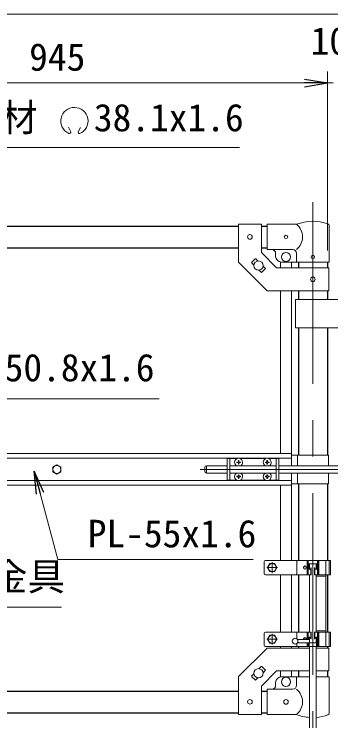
# Model space of a CAD drawing. Units: millimetres, scale not verified. Extents: x -4200 to 4200, y -2970 to 2970.
# Drawn here: x 690 to 1243, y -403 to 831 of the extents above; entities that cross this region are included whole.
import ezdxf
from ezdxf.enums import TextEntityAlignment as Align

# ---------------------------------------------------------------- set-up
doc = ezdxf.new("R2010")
doc.units = ezdxf.units.MM
doc.header["$LTSCALE"] = 10
doc.linetypes.add('USER1', pattern=[50.8, 31.75, -6.35, 6.35, -6.35])
doc.linetypes.add('USER3', pattern=[0.375, 0.25, -0.125])
for name, color, linetype, lineweight in [('0-1_D-BMK', 2, 'USER1', 13), ('0-2_D-STR1', 1, 'Continuous', 25), ('0-3_D-STR3', 3, 'Continuous', 13), ('0-7_D-STR-DIM', 7, 'Continuous', 13), ('0-A_D-STR-TXT', 7, 'Continuous', 13)]:
    doc.layers.add(name, color=color, linetype=linetype, lineweight=lineweight)
doc.layers.add('0-8_0', color=7, linetype='Continuous')
doc.styles.add('ＭＳ ゴシック', font='')
doc.styles.get('ＭＳ ゴシック').set_extended_font_data('MS Gothic')

# ---------------------------------------------------------------- blocks, each defined once
blk = doc.blocks.new('_Open')
at = {"layer": '0-8_0'}
blk.add_line((-10, 1.667), (0, 0), dxfattribs=at)
blk.add_lwpolyline([(-10, -1.667), (0, 0), (-10, 0)], dxfattribs=at)

msp = doc.modelspace()

# ---------------------------------------------------------------- linework, layer by layer
at = {"layer": '0-1_D-BMK'}
for p, q in [((1211.59, 503.1), (1211.59, -435.29)), ((1014.52, 36.37), (1638.97, 36.37)), ((1150.09, -135.13), (1131.09, -135.13)), ((1140.59, -125.63), (1140.59, -144.63)), ((1140.59, -250.63), (1140.59, -269.63)), ((1150.09, -260.13), (1131.09, -260.13))]:
    msp.add_line(p, q, dxfattribs=at)
at = {"layer": '0-2_D-STR1'}
for p, q in [((447.39, 461.37), (1081.59, 461.37)), ((1121.59, 461.37), (1131.59, 461.37)), ((447.39, 423.37), (1081.59, 423.37)), ((1121.59, 423.37), (1131.59, 423.37)), ((1186.19, 398.37), (1186.19, 388.32)), ((1236.99, 398.37), (1236.99, 388.32)), ((1186.19, 348.32), (1186.19, 333.32)), ((1236.99, 348.32), (1236.99, 333.32)), ((1186.19, 283.32), (1186.19, 61.37)), ((1236.99, 283.32), (1236.99, 61.37)), ((1186.19, 11.37), (1186.19, -122.63)), ((1236.99, 11.37), (1236.99, -122.63)), ((1186.19, -147.63), (1186.19, -247.63)), ((1236.99, -147.63), (1236.99, -247.63)), ((1186.19, -272.63), (1186.19, -275.58)), ((1236.99, -272.63), (1236.99, -275.58)), ((1186.19, -315.58), (1186.19, -325.63)), ((1236.99, -315.58), (1236.99, -325.63)), ((447.39, -350.63), (1081.59, -350.63)), ((1121.59, -350.63), (1131.59, -350.63)), ((447.39, -388.63), (1081.59, -388.63)), ((1121.59, -388.63), (1131.59, -388.63))]:
    msp.add_line(p, q, dxfattribs=at)
at = {"layer": '0-3_D-STR3'}
for p, q in [((1081.59, 464.57), (1081.59, 398.32)), ((1121.59, 464.57), (1081.59, 464.57)), ((1121.59, 464.57), (1121.59, 414.89)), ((1131.59, 464.37), (1183.04, 464.37)), ((1131.59, 464.37), (1131.59, 420.37)), ((1240.14, 398.37), (1240.14, 462.06)), ((1131.59, 420.37), (1176.04, 420.37)), ((1148.16, 388.32), (1121.59, 414.89)), ((1146.59, 413.37), (1146.59, 408.37)), ((1183.04, 398.37), (1183.04, 413.37)), ((1110.58, 403.98), (1104.92, 398.33)), ((1108.64, 393.2), (1104.92, 396.91)), ((1115.71, 400.27), (1111.99, 403.98)), ((1155.09, 398.37), (1155.09, 388.32)), ((1183.04, 398.37), (1156.59, 398.37)), ((1174.09, 398.37), (1174.09, 388.32)), ((1240.14, 398.37), (1183.04, 398.37)), ((1121.19, 380.65), (1117.47, 384.37)), ((1128.26, 386.31), (1122.6, 380.65)), ((1128.26, 387.72), (1124.54, 391.44)), ((1239.29, 388.32), (1148.16, 388.32)), ((1239.29, 388.32), (1239.29, 348.32)), ((1155.09, 348.32), (1155.09, 63.87)), ((1174.09, 348.32), (1174.09, 63.87)), ((1301.39, 333.32), (1181.39, 333.32)), ((1181.39, 333.32), (1181.39, 283.32)), ((1301.39, 283.32), (1181.39, 283.32)), ((1174.49, 63.87), (354.49, 63.87)), ((1174.49, 42.87), (1174.49, 63.87)), ((1174.49, 55.87), (354.49, 55.87)), ((1061.84, 55.37), (1061.84, 17.37)), ((1079.24, 55.37), (1061.84, 55.37)), ((1066.34, 55.37), (1066.34, 17.37)), ((1081.45, 52.02), (1081.42, 50.72)), ((1082.24, 52.02), (1081.45, 52.02)), ((1082.24, 52.02), (1082.26, 50.72)), ((1129.24, 55.37), (1084.44, 55.37)), ((1131.45, 52.02), (1131.42, 50.72)), ((1132.24, 52.02), (1131.45, 52.02)), ((1132.24, 52.02), (1132.26, 50.72)), ((1151.84, 55.37), (1134.44, 55.37)), ((1147.34, 55.37), (1147.34, 17.37)), ((1151.84, 55.37), (1151.84, 17.37)), ((1238.59, 61.37), (1174.49, 61.37)), ((1184.59, 61.37), (1184.59, 42.87)), ((1238.59, 61.37), (1238.59, 42.87)), ((1022.64, 39.87), (1022.64, 32.87)), ((1037.09, 42.87), (1025.64, 42.87)), ((1025.64, 42.87), (1025.64, 29.87)), ((1036.94, 42.87), (1061.84, 42.87)), ((1066.34, 42.87), (1147.34, 42.87)), ((1078.69, 48.47), (1078.69, 48.87)), ((1079.99, 48.45), (1078.69, 48.47)), ((1081.45, 45.72), (1081.42, 47.01)), ((1082.24, 45.72), (1081.45, 45.72)), ((1082.24, 45.72), (1082.26, 47.01)), ((1083.69, 49.28), (1084.99, 49.26)), ((1084.99, 49.26), (1084.99, 48.87)), ((1129.99, 49.28), (1128.69, 49.26)), ((1128.69, 49.26), (1128.69, 48.87)), ((1131.45, 45.72), (1131.42, 47.01)), ((1132.24, 45.72), (1131.45, 45.72)), ((1132.24, 45.72), (1132.26, 47.01)), ((1133.69, 48.45), (1134.99, 48.47)), ((1134.99, 48.47), (1134.99, 48.87)), ((1151.84, 42.87), (1332.64, 42.87)), ((1037.09, 29.87), (1025.64, 29.87)), ((1036.94, 29.87), (1061.84, 29.87)), ((1066.34, 29.87), (1147.34, 29.87)), ((1081.45, 27.02), (1081.42, 25.72)), ((1082.24, 27.02), (1081.45, 27.02)), ((1082.24, 27.02), (1082.26, 25.72)), ((1131.45, 27.02), (1131.42, 25.72)), ((1132.24, 27.02), (1131.45, 27.02)), ((1132.24, 27.02), (1132.26, 25.72)), ((1151.84, 29.87), (1332.64, 29.87)), ((1174.49, 8.87), (1174.49, 29.87)), ((1184.59, 29.87), (1184.59, 11.37)), ((1238.59, 29.87), (1238.59, 11.37)), ((1174.49, 16.87), (354.49, 16.87)), ((1079.24, 17.37), (1061.84, 17.37)), ((1078.69, 23.47), (1078.69, 23.87)), ((1079.99, 23.45), (1078.69, 23.47)), ((1081.45, 20.72), (1081.42, 22.01)), ((1082.24, 20.72), (1081.45, 20.72)), ((1082.24, 20.72), (1082.26, 22.01)), ((1083.69, 24.28), (1084.99, 24.26)), ((1083.69, 23.45), (1084.99, 23.47)), ((1129.24, 17.37), (1084.44, 17.37)), ((1084.99, 24.26), (1084.99, 23.87)), ((1084.99, 23.47), (1084.99, 23.87)), ((1129.99, 24.28), (1128.69, 24.26)), ((1128.69, 24.26), (1128.69, 23.87)), ((1131.45, 20.72), (1131.42, 22.01)), ((1132.24, 20.72), (1131.45, 20.72)), ((1132.24, 20.72), (1132.26, 22.01)), ((1133.69, 24.28), (1134.99, 24.26)), ((1133.69, 23.45), (1134.99, 23.47)), ((1151.84, 17.37), (1134.44, 17.37)), ((1134.99, 24.26), (1134.99, 23.87)), ((1134.99, 23.47), (1134.99, 23.87)), ((1174.49, 8.87), (354.49, 8.87)), ((1155.09, 8.87), (1155.09, -122.63)), ((1174.09, 8.87), (1174.09, -122.63)), ((1238.59, 11.37), (1174.49, 11.37)), ((1242.19, -122.63), (1128.59, -122.63)), ((1183.29, -122.63), (1183.29, -147.63)), ((1201.59, -122.63), (1201.59, -147.63)), ((1203.49, -122.63), (1203.49, -147.63)), ((1219.69, -122.63), (1219.69, -147.63)), ((1221.59, -122.63), (1221.59, -147.63)), ((1221.83, -122.63), (1221.83, -147.63)), ((1234.29, -122.63), (1234.29, -272.63)), ((1239.89, -122.63), (1239.89, -147.63)), ((1242.19, -122.63), (1242.19, -147.63)), ((1126.59, -124.63), (1126.59, -145.63)), ((1219.69, -128.63), (1203.49, -128.63)), ((1205.09, -135.63), (1205.09, -128.63)), ((1205.59, -128.63), (1205.59, -137.65)), ((1208.09, -135.63), (1208.09, -147.63)), ((1208.09, -135.63), (1208.78, -135.63)), ((1208.78, -135.63), (1208.78, -147.63)), ((1214.4, -135.63), (1214.4, -147.63)), ((1215.09, -135.63), (1214.4, -135.63)), ((1215.09, -135.63), (1215.09, -147.63)), ((1217.59, -128.63), (1217.59, -137.65)), ((1218.09, -128.63), (1218.09, -135.63)), ((1208.78, -147.63), (1128.59, -147.63)), ((1155.09, -147.63), (1155.09, -247.63)), ((1174.09, -147.63), (1174.09, -247.63)), ((1205.59, -147.63), (1205.59, -247.63)), ((1242.19, -147.63), (1214.4, -147.63)), ((1217.59, -147.63), (1217.59, -247.63)), ((1234.29, -149.93), (1217.59, -149.93)), ((1234.29, -245.33), (1217.59, -245.33)), ((1126.59, -249.63), (1126.59, -270.63)), ((1208.78, -247.63), (1128.59, -247.63)), ((1183.29, -247.63), (1183.29, -259.42)), ((1201.59, -260.63), (1201.59, -247.63)), ((1203.49, -260.63), (1203.49, -247.63)), ((1205.59, -257.62), (1205.59, -266.63)), ((1208.09, -259.63), (1208.09, -247.63)), ((1208.78, -259.63), (1208.78, -247.63)), ((1242.19, -247.63), (1214.4, -247.63)), ((1214.4, -259.63), (1214.4, -247.63)), ((1215.09, -259.63), (1215.09, -247.63)), ((1217.59, -257.62), (1217.59, -266.63)), ((1219.69, -272.63), (1219.69, -247.63)), ((1221.59, -272.63), (1221.59, -247.63)), ((1221.83, -247.63), (1221.83, -272.63)), ((1239.89, -247.63), (1239.89, -272.63)), ((1242.19, -247.63), (1242.19, -272.63)), ((1183.29, -267.84), (1183.29, -272.63)), ((1205.59, -260.63), (1184.59, -260.63)), ((1205.59, -266.63), (1184.59, -266.63)), ((1201.59, -272.63), (1201.59, -266.63)), ((1205.59, -266.63), (1203.49, -266.63)), ((1203.49, -272.63), (1203.49, -266.63)), ((1203.49, -266.63), (1218.09, -266.63)), ((1205.09, -259.63), (1205.09, -260.63)), ((1205.09, -266.63), (1205.09, -272.63)), ((1208.09, -259.63), (1208.78, -259.63)), ((1215.09, -259.63), (1214.4, -259.63)), ((1218.09, -272.63), (1218.09, -259.63)), ((1242.19, -272.63), (1128.59, -272.63)), ((1155.09, -272.63), (1155.09, -275.58)), ((1174.09, -272.63), (1174.09, -275.58)), ((1205.59, -272.63), (1205.59, -521.63)), ((1217.59, -272.63), (1217.59, -521.63)), ((1239.29, -275.58), (1217.59, -275.58)), ((1239.29, -315.58), (1239.29, -275.58)), ((1121.19, -307.92), (1117.47, -311.63)), ((1128.26, -313.57), (1122.6, -307.92)), ((1108.64, -320.46), (1104.92, -324.18)), ((1148.16, -315.58), (1121.59, -342.15)), ((1128.26, -314.99), (1124.54, -318.7)), ((1205.59, -315.58), (1148.16, -315.58)), ((1155.09, -315.58), (1155.09, -325.63)), ((1174.09, -315.58), (1174.09, -325.63)), ((1239.29, -315.58), (1217.59, -315.58)), ((1081.59, -391.83), (1081.59, -325.58)), ((1110.58, -331.25), (1104.92, -325.59)), ((1115.71, -327.53), (1111.99, -331.25)), ((1183.04, -325.63), (1183.04, -340.63)), ((1240.14, -325.63), (1217.59, -325.63)), ((1240.14, -325.63), (1240.14, -389.33)), ((1121.59, -391.83), (1121.59, -342.15)), ((1146.59, -340.63), (1146.59, -335.63)), ((1131.59, -347.63), (1176.04, -347.63)), ((1131.59, -391.63), (1131.59, -347.63)), ((1121.59, -391.83), (1081.59, -391.83)), ((1131.59, -391.63), (1183.04, -391.63))]:
    msp.add_line(p, q, dxfattribs=at)
at = {"layer": '0-3_D-STR3', "linetype": 'USER3'}
msp.add_line((1221.83, -147.63), (1235.83, -147.63), dxfattribs=at)
at = {"layer": '0-3_D-STR3'}
for points in [[(1239.29, 348.32), (1131.59, 348.32), (1081.59, 398.32)], [(1079.99, 49.28), (1078.69, 49.26), (1078.69, 48.87)], [(1083.69, 48.45), (1084.99, 48.47), (1084.99, 48.87)], [(1129.99, 48.45), (1128.69, 48.47), (1128.69, 48.87)], [(1133.69, 49.28), (1134.99, 49.26), (1134.99, 48.87)], [(1079.99, 24.28), (1078.69, 24.26), (1078.69, 23.87)], [(1129.99, 23.45), (1128.69, 23.47), (1128.69, 23.87)], [(1205.59, -275.58), (1131.59, -275.58), (1081.59, -325.58)], [(1205.59, -325.63), (1183.04, -325.63), (1156.59, -325.63)]]:
    msp.add_lwpolyline(points, dxfattribs=at)
for points in [[(764.49, 44.47), (771.51, 40.42), (771.51, 32.32), (764.49, 28.27), (757.48, 32.32), (757.48, 40.42)], [(1144.64, -128.12), (1148.69, -135.13), (1144.64, -142.15), (1136.54, -142.15), (1132.49, -135.13), (1136.54, -128.12)], [(1144.64, -253.12), (1148.69, -260.13), (1144.64, -267.15), (1136.54, -267.15), (1132.49, -260.13), (1136.54, -253.12)]]:
    msp.add_lwpolyline(points, close=True, dxfattribs=at)
for centre, radius in [((1101.59, 442.32), 4), ((1164.59, 442.37), 3), ((1164.59, 407.37), 8), ((1211.59, 407.37), 3), ((1116.59, 392.32), 8), ((1211.59, 368.32), 4), ((764.49, 36.37), 7.03), ((1140.59, -135.13), 7.03), ((1140.59, -260.13), 7.03), ((1180.59, -263.63), 5), ((1116.59, -319.58), 8), ((1164.59, -334.63), 8), ((1101.59, -369.58), 4), ((1164.59, -369.63), 4)]:
    msp.add_circle(centre, radius, dxfattribs=at)
for centre, radius, start, end in [((1211.59, 389.64), 80, 70.77949, 110.9084), ((1164.84, 442.37), 28.55, 309.59418, 50.40582), ((1236.84, 462.06), 3.3, 0, 70.77949), ((1139.59, 413.37), 7, 0, 90), ((1176.04, 413.37), 7, 0, 90), ((1156.59, 408.37), 10, 180, 270), ((1105.63, 397.62), 1, 135, 225), ((1111.29, 403.28), 1, 45, 135), ((1127.55, 387.01), 1, 315, 45), ((1121.89, 381.36), 1, 225, 315), ((1081.84, 48.87), 7, 0, 180), ((1079.94, 50.77), 1.49, 270, 0), ((1083.75, 50.77), 1.49, 180, 270), ((1131.84, 48.87), 7, 0, 180), ((1129.94, 50.77), 1.49, 270, 0), ((1133.75, 50.77), 1.49, 180, 270), ((1025.64, 39.87), 3, 90, 180), ((1081.84, 48.87), 7, 180, 238.99728), ((1079.94, 46.96), 1.49, 0, 90), ((1083.75, 46.96), 1.49, 90, 180), ((1081.84, 48.87), 7, 301.00272, 0), ((1131.84, 48.87), 7, 180, 238.99728), ((1129.94, 46.96), 1.49, 0, 90), ((1133.75, 46.96), 1.49, 90, 180), ((1131.84, 48.87), 7, 301.00272, 0), ((1025.64, 32.87), 3, 180, 270), ((1081.84, 23.87), 7, 121.00272, 180), ((1079.94, 25.77), 1.49, 270, 0), ((1083.75, 25.77), 1.49, 180, 270), ((1081.84, 23.87), 7, 0, 58.99728), ((1131.84, 23.87), 7, 121.00272, 180), ((1129.94, 25.77), 1.49, 270, 0), ((1133.75, 25.77), 1.49, 180, 270), ((1131.84, 23.87), 7, 0, 58.99728), ((1081.84, 23.87), 7, 180, 0), ((1079.94, 21.96), 1.49, 0, 90), ((1083.75, 21.96), 1.49, 90, 180), ((1131.84, 23.87), 7, 180, 0), ((1129.94, 21.96), 1.49, 0, 90), ((1133.75, 21.96), 1.49, 90, 180), ((1128.59, -124.63), 2, 90, 180), ((1128.59, -145.63), 2, 180, 270), ((1128.59, -249.63), 2, 90, 180), ((1128.59, -270.63), 2, 180, 270), ((1121.89, -308.62), 1, 45, 135), ((1127.55, -314.28), 1, 315, 45), ((1105.63, -324.89), 1, 135, 225), ((1111.29, -330.54), 1, 225, 315), ((1156.59, -335.63), 10, 90, 180), ((1139.59, -340.63), 7, 270, 0), ((1176.04, -340.63), 7, 270, 0), ((1164.84, -369.63), 28.55, 309.59418, 50.40582), ((1211.59, -316.9), 80, 249.0916, 265.69878), ((1211.59, -316.9), 80, 274.30122, 289.22051), ((1236.84, -389.33), 3.3, 289.22051, 0)]:
    msp.add_arc(centre, radius, start, end, dxfattribs=at)
msp.add_ellipse((1197.44, -135.13), major_axis=(0, 3), ratio=0.839449, dxfattribs=at)
for centre, ratio, start_param, end_param in [((1198.6, -135.13), 0.839449, 0.2318042, 2.9097885), ((1205.79, -135.59), 0.766727, 1.5611542, 4.6998131), ((1206.94, -135.59), 0.615242, 1.5611542, 2.8616542), ((1217.39, -135.59), 0.766727, 1.5833722, 4.7220311), ((1216.25, -135.59), 0.615242, 3.4215311, 4.7220311), ((1197.44, -260.13), 0.839449, 4.5449409, 8.0214297), ((1198.6, -260.13), 0.839449, 0.2318042, 1.7382444), ((1205.79, -259.67), 0.766727, 4.7249648, 7.8636238), ((1206.94, -259.67), 0.615242, 0.2799384, 1.5804385), ((1217.39, -259.67), 0.766727, 4.7027468, 7.8414058), ((1216.25, -259.67), 0.615242, 4.7027468, 6.0032469)]:
    msp.add_ellipse(centre, major_axis=(0, 3), ratio=ratio, start_param=start_param, end_param=end_param, dxfattribs=at)
at = {"layer": '0-7_D-STR-DIM'}
for p, q in [((281.99, 831.37), (2201.99, 831.37)), ((1236.99, 418.37), (1236.99, 731.37)), ((1236.99, 418.37), (1236.99, 731.37)), ((1196.99, 711.37), (331.99, 711.37)), ((1196.99, 711.37), (1156.99, 711.37)), ((1236.99, 711.37), (1246.99, 711.37))]:
    msp.add_line(p, q, dxfattribs=at)
at = {"layer": '0-A_D-STR-TXT'}
for p, q in [((788.78, 625.75), (784.95, 633.96)), ((801.36, 625.74), (805.89, 633.58))]:
    msp.add_line(p, q, dxfattribs=at)
for points in [[(1083.32, 598.46), (547.12, 598.46), (492.56, 452.8)], [(943.38, 159.61), (522.55, 159.61), (325.4, 159.61)], [(1107.15, -120.89), (765.87, -120.89), (725.36, 31.26)], [(772.3, -204.05), (462.24, -204.05), (402.53, -291.19)]]:
    msp.add_lwpolyline(points, dxfattribs=at)
for centre, radius, start, end in [((795.07, 644.63), 23.75, 292.92895, 245.65759), ((786.32, 625.29), 2.5, 245.55066, 10.6575), ((803.82, 625.28), 2.5, 169.34241, 276.63708)]:
    msp.add_arc(centre, radius, start, end, dxfattribs=at)

# ---------------------------------------------------------------- block references
at = {"layer": '0-7_D-STR-DIM', "xscale": 4, "yscale": 4}
msp.add_blockref('_Open', (1236.99, 711.37), dxfattribs=at)
msp.add_blockref('_Open', (1236.99, 711.37), dxfattribs=at)
at = {"layer": '0-A_D-STR-TXT', "xscale": 4, "yscale": 4, "rotation": 104.91069}
msp.add_blockref('_Open', (724.84, 33.19), dxfattribs=at)

# ---------------------------------------------------------------- texts
at = {"layer": '0-7_D-STR-DIM', "style": 'ＭＳ ゴシック'}
for s, p in [('10', (1207.59, 746.12)), ('945', (716.02, 718.12))]:
    msp.add_text(s, height=48.09, dxfattribs=at).set_placement(p, align=Align.BOTTOM_LEFT)
at = {"layer": '0-A_D-STR-TXT', "style": 'ＭＳ ゴシック'}
for s, p in [('枠材 \u300038.1x1.6', (599.56, 612.32)), ('枠材 φ50.8x1.6', (459.62, 175.75)), ('PL-55x1.6', (818.32, -114.14)), ('補強金具', (516.21, -189.43))]:
    msp.add_text(s, height=48.09, dxfattribs=at).set_placement(p, align=Align.BOTTOM_LEFT)

doc.saveas('drawing.dxf')
